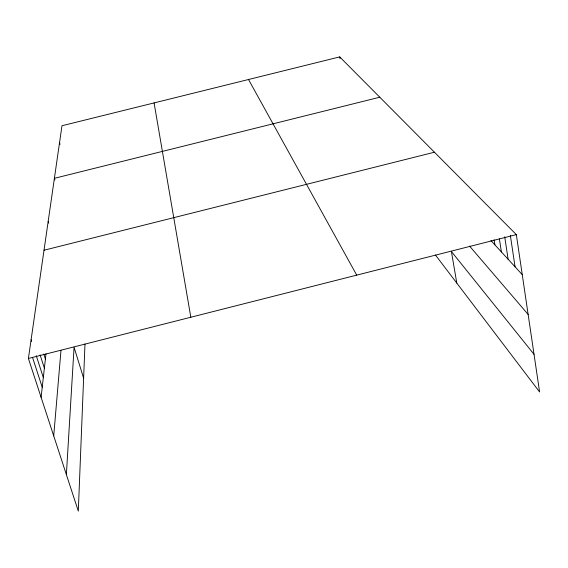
<?xml version="1.0" encoding="UTF-8"?>
<svg xmlns="http://www.w3.org/2000/svg" width="568" height="568" viewBox="0 0 568 568"><rect width="100%" height="100%" fill="white"/><g stroke="black" fill="none" stroke-linecap="round" stroke-linejoin="round"><path stroke-width="0.85" d="M84.987 344.002L78.306 511.101L28.4 358.472L61.976 125.741L339.714 56.899L516.333 234.619L539.6 391.984L435.464 255.039M66.371 474.585L74.067 347.296L83.617 378.153M53.719 435.904L60.982 350.385M41.095 397.295L45.987 353.786M28.4 358.472L516.333 234.619M44.013 250.232L434.442 152.217M379.786 97.22L54.393 178.316L54.89 179.992M490.922 240.541L522.248 274.628M469.566 246.079L528.134 314.431M534.034 354.318L451.404 251.51L456.8 283.098M248.514 79.506L356.718 275.132M32.483 357.279L42.224 387.234M40.108 354.894L44.375 368.128M31.098 339.778L31.638 341.453M36.26 355.71L43.317 377.514M43.793 354.049L45.397 359.054M48.166 221.449L48.685 223.139M59.541 142.646L60.03 144.322M339.714 56.899L340.054 58.639M154.084 102.914L190.827 317.242M494.117 239.746L494.92 244.893M499.4 238.908L501.409 251.951M504.711 236.813L508.119 259.256M510.334 235.273L515.062 266.811"/></g></svg>
